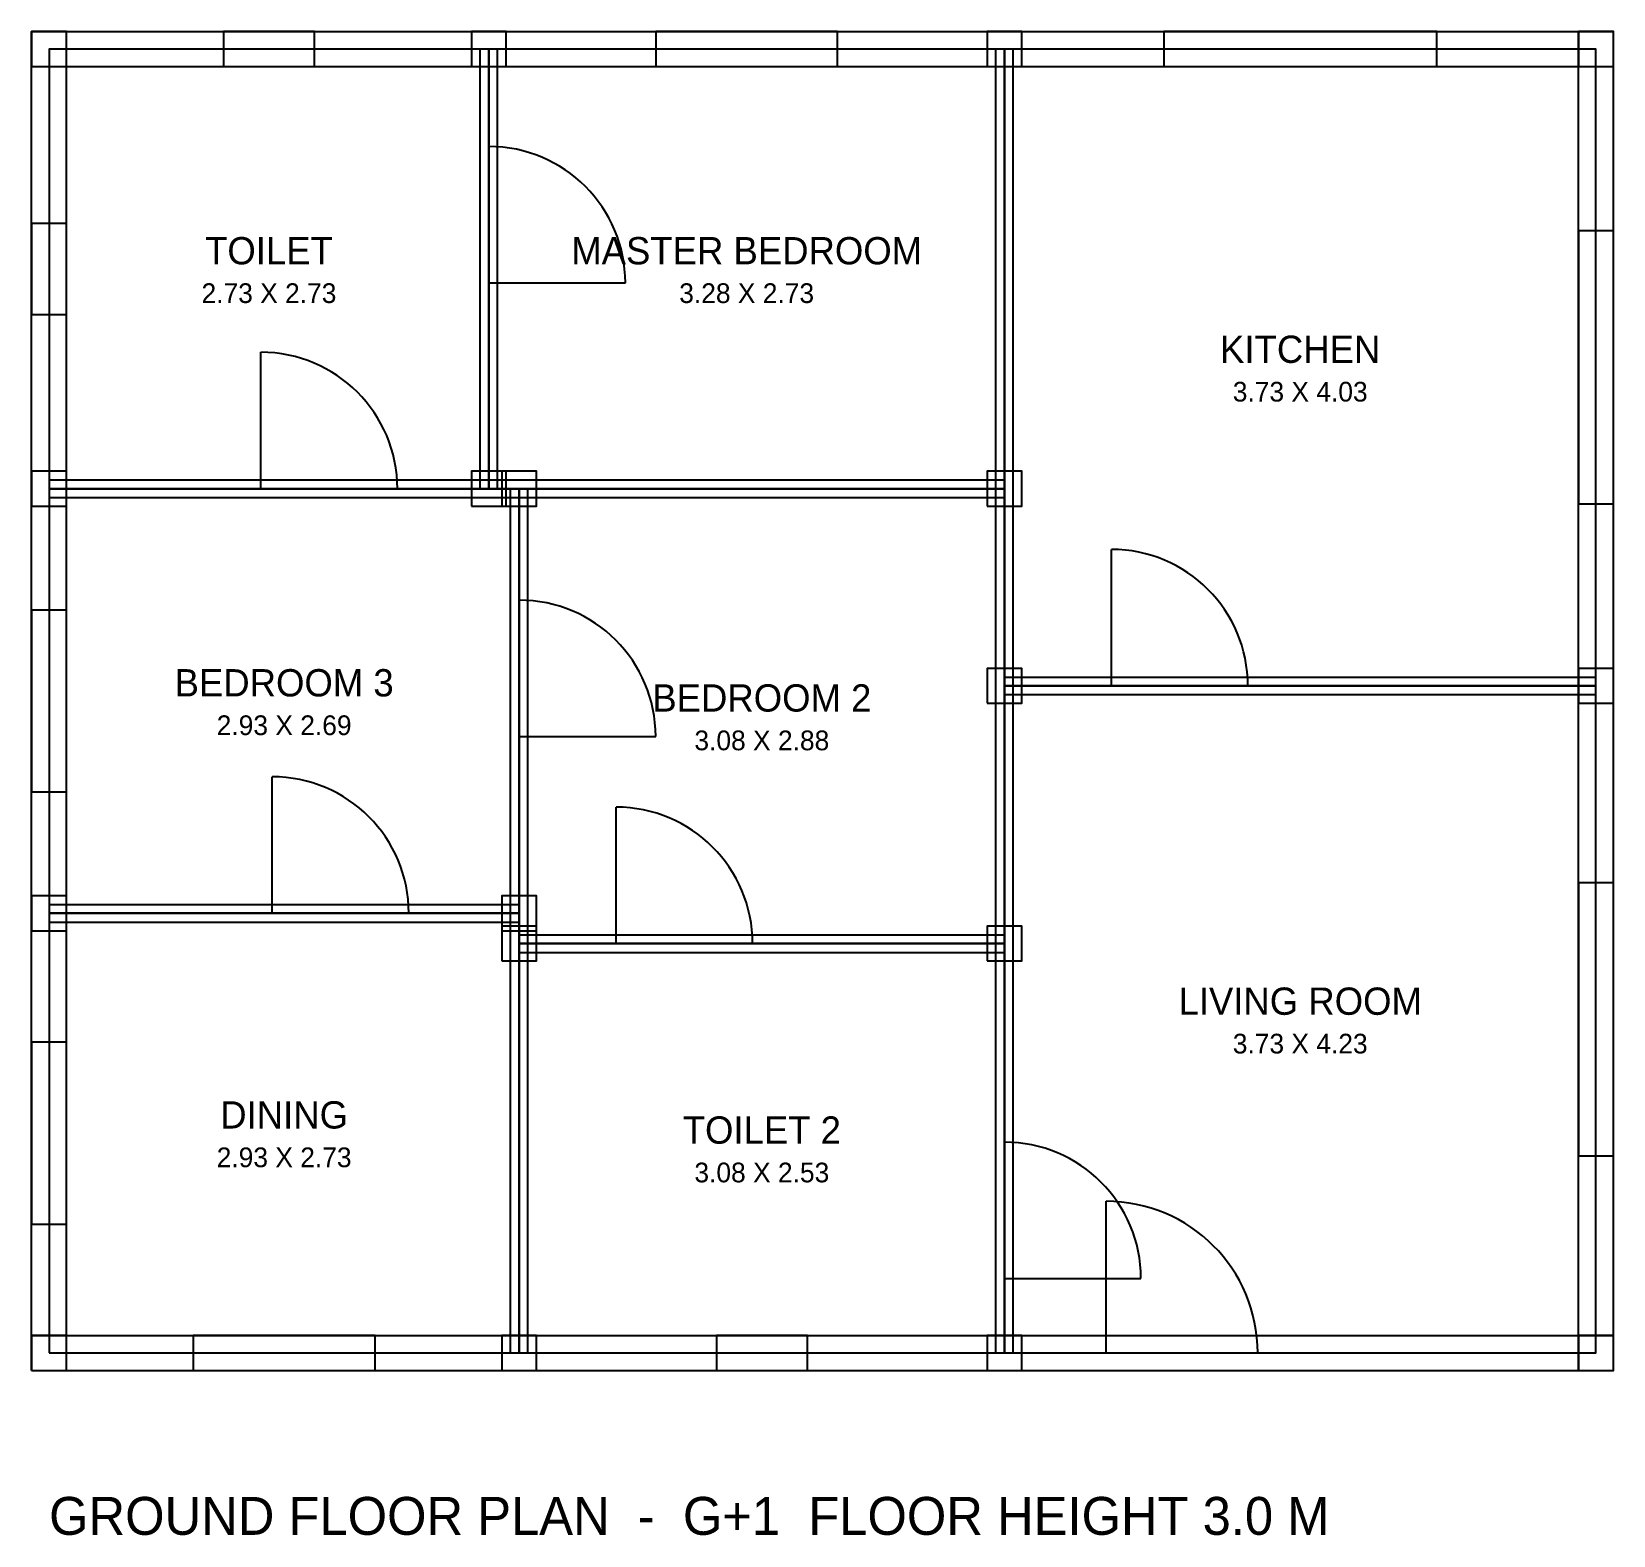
# Model space of a CAD drawing. Header units: millimetres. Extents: x -115 to 10315, y -1204 to 8715.
import ezdxf
from ezdxf.enums import TextEntityAlignment as Align

# ---------------------------------------------------------------- set-up
doc = ezdxf.new("R2010")
doc.units = ezdxf.units.MM
for name, color, linetype in [('A-ANNO-TEXT', 2, 'Continuous'), ('A-AREA-ROOM', 8, 'Continuous'), ('A-DOOR', 3, 'Continuous'), ('A-GLAZ-WINDOW', 5, 'Continuous'), ('A-WALL', 7, 'Continuous'), ('S-COLS', 1, 'Continuous')]:
    doc.layers.add(name, color=color, linetype=linetype)

msp = doc.modelspace()

# ---------------------------------------------------------------- linework, layer by layer
at = {"layer": 'A-AREA-ROOM'}
for points in [[(0, 5700), (2900, 5700), (2900, 8600), (0, 8600)], [(2900, 5700), (6300, 5700), (6300, 8600), (2900, 8600)], [(6300, 4400), (10200, 4400), (10200, 8600), (6300, 8600)], [(0, 2900), (3100, 2900), (3100, 5700), (0, 5700)], [(3100, 2700), (6300, 2700), (6300, 5700), (3100, 5700)], [(6300, 0), (10200, 0), (10200, 4400), (6300, 4400)], [(0, 0), (3100, 0), (3100, 2900), (0, 2900)], [(3100, 0), (6300, 0), (6300, 2700), (3100, 2700)]]:
    msp.add_lwpolyline(points, close=True, dxfattribs=at)
at = {"layer": 'A-DOOR'}
for p, q in [((2900, 7057), (3800, 7057)), ((1397, 5700), (1397, 6600)), ((7005, 4400), (7005, 5300)), ((3100, 4065), (4000, 4065)), ((1472, 2900), (1472, 3800)), ((3739, 2700), (3739, 3600)), ((6970, 0), (6970, 1000)), ((6300, 490), (7200, 490))]:
    msp.add_line(p, q, dxfattribs=at)
for centre, radius in [((2900, 7057), 900), ((1397, 5700), 900), ((7005, 4400), 900), ((3100, 4065), 900), ((1472, 2900), 900), ((3739, 2700), 900), ((6300, 490), 900), ((6970, 0), 1000)]:
    msp.add_arc(centre, radius, 0, 90, dxfattribs=at)
at = {"layer": 'A-GLAZ-WINDOW'}
for points in [[(1150, 8485), (1750, 8485), (1750, 8715), (1150, 8715)], [(4000, 8485), (5200, 8485), (5200, 8715), (4000, 8715)], [(7350, 8485), (9150, 8485), (9150, 8715), (7350, 8715)], [(-115, 6850), (115, 6850), (115, 7450), (-115, 7450)], [(10085, 5600), (10315, 5600), (10315, 7400), (10085, 7400)], [(-115, 3700), (115, 3700), (115, 4900), (-115, 4900)], [(10085, 1300), (10315, 1300), (10315, 3100), (10085, 3100)], [(-115, 850), (115, 850), (115, 2050), (-115, 2050)], [(950, -115), (2150, -115), (2150, 115), (950, 115)], [(4400, -115), (5000, -115), (5000, 115), (4400, 115)]]:
    msp.add_lwpolyline(points, close=True, dxfattribs=at)
at = {"layer": 'A-WALL'}
for p, q in [((-115, 8715), (10315, 8715)), ((-115, -115), (-115, 8715)), ((115, -115), (115, 8715)), ((10085, -115), (10085, 8715)), ((10315, -115), (10315, 8715)), ((2842, 5700), (2842, 8600)), ((2958, 5700), (2958, 8600)), ((6242, 0), (6242, 8600)), ((6358, 0), (6358, 8600)), ((-115, 8485), (10315, 8485)), ((0, 5758), (6300, 5758)), ((0, 5642), (6300, 5642)), ((3042, 0), (3042, 5700)), ((3158, 0), (3158, 5700)), ((6300, 4458), (10200, 4458)), ((6300, 4342), (10200, 4342)), ((0, 2958), (3100, 2958)), ((0, 2842), (3100, 2842)), ((3100, 2758), (6300, 2758)), ((3100, 2642), (6300, 2642)), ((-115, 115), (10315, 115)), ((-115, -115), (10315, -115))]:
    msp.add_line(p, q, dxfattribs=at)
at = {"layer": 'S-COLS'}
for points in [[(-115, 8485), (115, 8485), (115, 8715), (-115, 8715)], [(2785, 8485), (3015, 8485), (3015, 8715), (2785, 8715)], [(6185, 8485), (6415, 8485), (6415, 8715), (6185, 8715)], [(10085, 8485), (10315, 8485), (10315, 8715), (10085, 8715)], [(-115, 5585), (115, 5585), (115, 5815), (-115, 5815)], [(2785, 5585), (3015, 5585), (3015, 5815), (2785, 5815)], [(2985, 5585), (3215, 5585), (3215, 5815), (2985, 5815)], [(6185, 5585), (6415, 5585), (6415, 5815), (6185, 5815)], [(6185, 4285), (6415, 4285), (6415, 4515), (6185, 4515)], [(10085, 4285), (10315, 4285), (10315, 4515), (10085, 4515)], [(-115, 2785), (115, 2785), (115, 3015), (-115, 3015)], [(2985, 2785), (3215, 2785), (3215, 3015), (2985, 3015)], [(2985, 2585), (3215, 2585), (3215, 2815), (2985, 2815)], [(6185, 2585), (6415, 2585), (6415, 2815), (6185, 2815)], [(-115, -115), (115, -115), (115, 115), (-115, 115)], [(2985, -115), (3215, -115), (3215, 115), (2985, 115)], [(6185, -115), (6415, -115), (6415, 115), (6185, 115)], [(10085, -115), (10315, -115), (10315, 115), (10085, 115)]]:
    msp.add_lwpolyline(points, close=True, dxfattribs=at)

# ---------------------------------------------------------------- texts
at = {"layer": 'A-ANNO-TEXT'}
for s, height, p in [('TOILET', 180, (1450, 7270)), ('MASTER BEDROOM', 180, (4600, 7270)), ('2.73 X 2.73', 130, (1450, 6990)), ('3.28 X 2.73', 130, (4600, 6990)), ('KITCHEN', 180, (8250, 6620)), ('3.73 X 4.03', 130, (8250, 6340)), ('BEDROOM 3', 180, (1550, 4420)), ('BEDROOM 2', 180, (4700, 4320)), ('2.93 X 2.69', 130, (1550, 4140)), ('3.08 X 2.88', 130, (4700, 4040)), ('LIVING ROOM', 180, (8250, 2320)), ('3.73 X 4.23', 130, (8250, 2040)), ('DINING', 180, (1550, 1570)), ('TOILET 2', 180, (4700, 1470)), ('2.93 X 2.73', 130, (1550, 1290)), ('3.08 X 2.53', 130, (4700, 1190))]:
    msp.add_text(s, height=height, dxfattribs=at).set_placement(p, align=Align.MIDDLE_CENTER)
msp.add_text('GROUND FLOOR PLAN  -  G+1  FLOOR HEIGHT 3.0 M', height=250, dxfattribs=at).set_placement((0, -1200))

doc.saveas('drawing.dxf')
